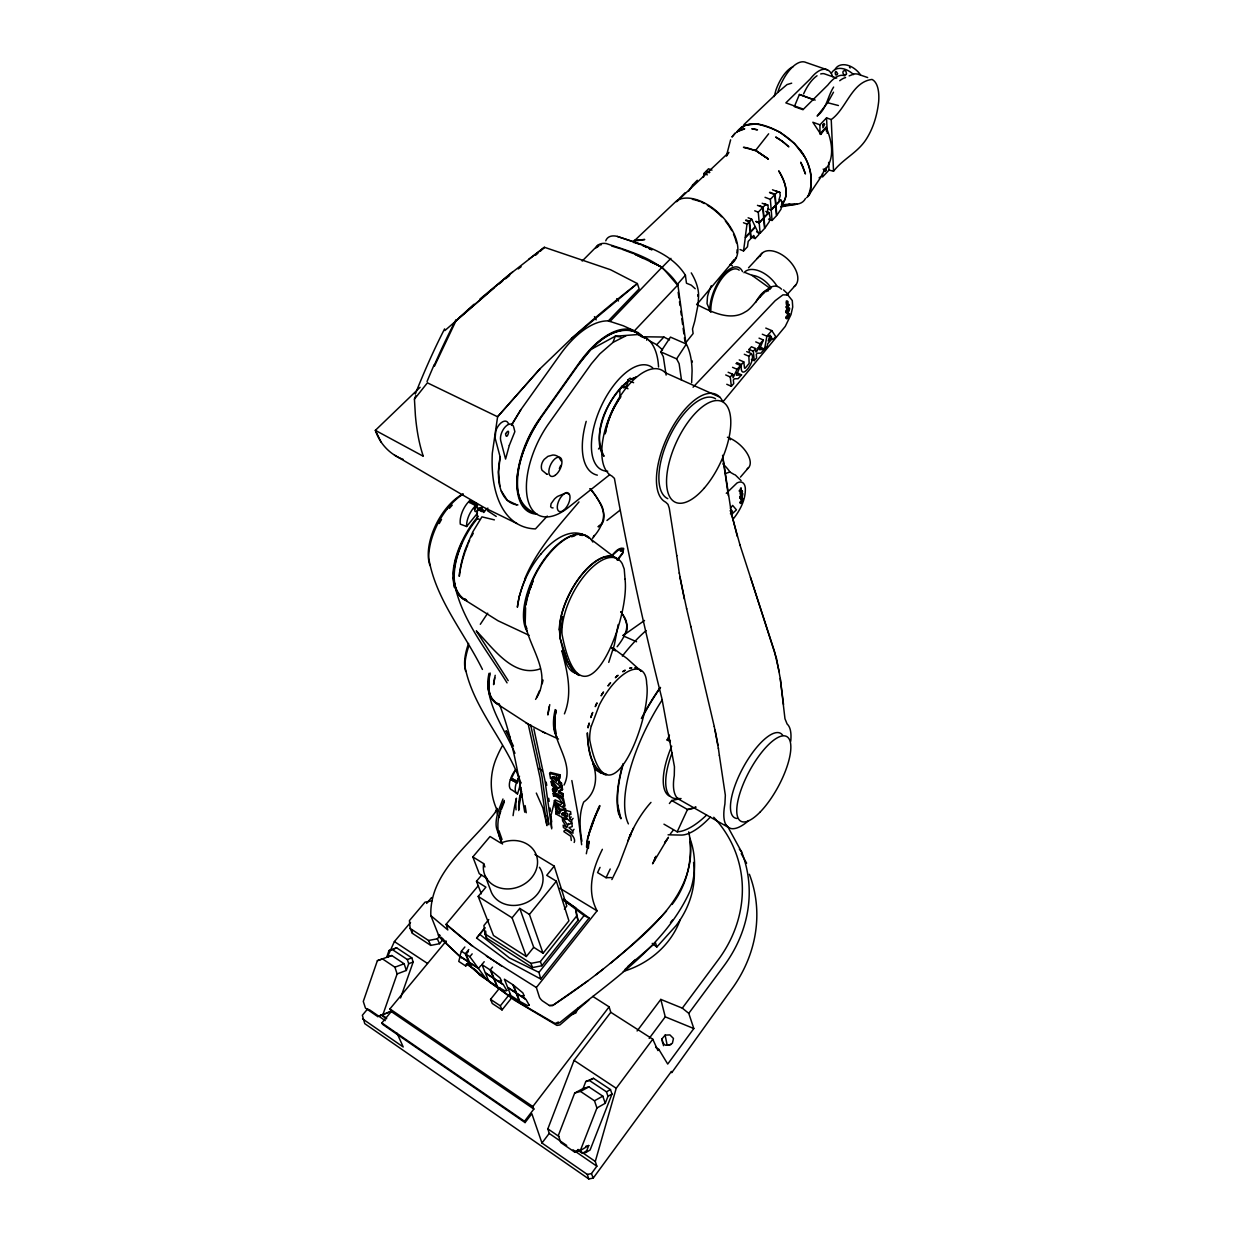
<?xml version="1.0" encoding="UTF-8"?>
<svg xmlns="http://www.w3.org/2000/svg" width="1241" height="1241" viewBox="0 0 1241 1241"><rect width="100%" height="100%" fill="white"/><g stroke="black" fill="none" stroke-linecap="round" stroke-linejoin="round"><path stroke-width="1.5" d="M742.273 498.37L740.815 503.443L739.962 503.039M630.94 379.001A2.529 1.21 -66 0 0 629.358 378.66L627.837 380.056L627.822 382.104A4.716 2.28 -65.9 0 1 625.65 386.618A4.716 2.28 -65.9 0 1 622.827 387.456L622.222 386.091L620.748 387.875A2.529 1.225 -65.8 0 0 619.771 390.993L620.128 397.151L614.171 407.343A45.017 21.314 -65.3 0 0 605.143 433.869M785.863 310.808L786.841 311.212L786.794 307.318L788.78 304.433L787.477 303.89L787.647 305.053A66.58 46.227 -7.4 0 1 786.484 307.21L787.554 308.9C793.511 303.518 784.312 322.133 788.035 307.241M507.042 682.876C486.038 648.516 456.657 614.45 453.027 573.14A56.233 29.195 -60.7 0 1 462.893 539.587A56.217 28.621 -62.3 0 1 478.343 516.194M742.351 499.952L741.498 498.246L742.351 499.952C744.259 495.175 741.777 505.785 740.815 502.093M787.383 314.594L788.547 315.09L788.593 313.539L786.763 318.611L785.786 318.208M555.099 719.035L555.146 727.304M691.64 382.662L692.09 370.888A97.915 46.212 -65.3 0 0 686.351 344.052L670.45 337.102L660.724 351.839L663.315 356.663L666.122 375.077M519.079 807.596L520.165 796.334A20.12 8.842 -59.4 0 0 522.166 794.038M497.129 809.023L497.238 813.786M743.855 124.689L778.231 92.02L778.324 90.531A36.346 16.117 -70.7 0 1 805.905 62.438L827.452 69.884M698.047 304.014L698.528 297.219A45.141 24.882 45 0 0 691.268 272.896M740.427 502.248L741.73 501.876L741.622 503.117M459.403 576.072L461.047 564.546A66.983 31.382 -64.4 0 1 465.747 548.196L472.821 531.846L481.927 516.861L494.399 519.87M788.547 315.09L789.571 313.601L788.33 317.634L786.546 318.161M578.182 1007.956L575.886 1012.951L571.775 1014.626M787.647 318.627L787.802 317.122L786.267 317.448M493.763 684.427L494.694 677.679M703.492 177.23L703.895 173.523L705.974 171.398L709.418 172.732M787.446 310.048L787.399 308.482M560.777 632.724L562.592 616.653M555.115 715.235L554.494 723.891L556.185 733.322M525.595 607.718L525.284 620.205M517.962 602.552L517.373 607.237L519.327 595.664M697.876 305.643L694.805 320.954A95.712 43.28 -69.7 0 1 693.781 324.584L692.509 329.005L693.114 333.565L685.218 343.416M743.545 250.961L745.267 237.869L750.2 232.61L750.774 238.629L748.199 241.406L747.47 246.773L743.545 250.961L740.039 249.534M749.176 221.829L747.004 224.125L745.221 237.357L750.138 232.129L749.176 221.829L745.639 220.417M459.744 572.334L460.83 565.865M489.094 674.825L488.318 688.833M618.22 624.533L614.388 644.746L608.742 662.368M489.559 674.515C488.116 683.465 487.294 694.495 494.321 701.429M508.593 424.236A10.859 5.74 -64.5 0 0 502.683 421.769A10.859 5.74 -64.5 0 0 495.748 430.984L495.143 438.213L500.17 457.045L498.463 471.983L499.813 486.208M494.135 681.107L495.19 675.306M475.272 506.933L474.326 509.399M764.565 349.062L766.86 336.171L771.824 330.633L775.718 336.575L773.019 339.6L772.336 338.56L767.683 343.757L767.295 346.022L764.565 349.062L760.066 347.123M846.502 73.84L846.005 71.513A2.094 1.644 61.5 0 0 844.19 70.613C841.398 71.249 843.492 76.322 845.928 74.708A2.342 1.893 62.4 0 0 846.502 73.84M555.689 714.258L556.325 710.814M525.982 604.693L526.96 599.822M521.747 795.388L521.391 797.156L520.165 796.334M646.732 340.236L647.088 338.529L637.533 334.558L615.21 336.249L590.871 349.512L579.299 363.629L539.897 419.163C524.602 442.013 499.921 496.772 534.53 512.967A65.99 32.964 -64.4 0 1 539.897 419.163M549.763 704.64L547.87 714.971L548.46 710.798A53.208 25.316 -58.8 0 1 549.251 706.532M542.193 683.791L543.062 680.084M824.955 168.652L821.744 175.819L807.969 196.295C821.992 162.897 788.655 128.816 756.622 123.805L746.105 125.201M826.32 131.065L826.134 127.234L820.875 134.416L819.96 133.733L826.134 127.234C831.935 140.745 835.503 158.77 824.427 170.669L825.094 171.537L826.258 170.296L826.118 167.395M726.543 155.389L730.623 139.845M564.422 713.87C572.706 693.393 567.37 671.474 561.894 651.091L563.848 651.044L567.215 660.6L572.303 670.124L579.113 675.461L573.823 672.079L567.401 661.329L560.234 638.603L559.334 629.125A51.533 23.393 -62.3 0 1 583.208 572.753A51.533 23.393 -62.3 0 1 618.344 560.079M591.399 725.938L599.294 705.043A47.018 19.685 -61.3 0 1 635.888 669.101A47.034 19.685 -61.1 0 1 644.312 673.615A47.174 19.763 -61 0 1 646.654 683.651C652.44 716.91 607.501 832.059 589.77 740.225A47.034 19.685 -61.1 0 1 591.274 725.752M774.182 96.581L776.013 89.848A30.172 13.449 -70.8 0 1 792.983 66.781M527.285 598.209L529.224 591.274L527.611 595.711A56 26.371 -62.3 0 0 524.788 610.634L525.346 623.711M512.983 778.96L517.59 781.69L517.171 782.854L510.377 779.395A15.109 6.655 -59.5 0 0 512.114 790.036L517.528 793.868L520.15 785.243M819.96 133.733L819.944 124.814L826.553 117.864L831.237 119.555C846.455 108.712 851.729 81.906 871.973 79.44A42.442 17.545 -70 0 1 878.659 101.715C877.123 115.366 873.183 128.878 865.489 140.373C856.647 153.217 842.918 159.112 833.533 171.211L829.004 170.079L822.581 176.967L822.411 173.647M446.202 941.081L389.907 1008.917L391.287 1011.555L381.84 1022.941L382.585 1024.321L525.067 1122.578L531.846 1113.72L541.96 1143.023L587.288 1174.405L591.43 1173.598L596.859 1166.199L595.292 1161.452L616.219 1088.279L652.782 1039.198L610.789 1012.299L609.129 1006.854L592.795 996.414M520.972 792.456L519.653 797.079A57.148 24.417 -59.9 0 0 518.769 810.544M739.838 496.772L740.706 497.176C742.056 491.576 743.421 498.634 740.551 496.788L740.225 497.393M461.388 951.211L459.93 956.128L468.772 961.899L465.313 953.755L461.388 951.211L464.863 946.992M459.154 549.437L462.319 541.681C455.416 558.512 447.21 582.867 462.179 597.697M465.747 966.01L466.352 964.04L471.022 967.08L468.974 962.318L460.101 956.516L458.751 961.418L465.747 966.01L468.198 963M786.841 311.212C788.609 305.596 789.695 313.415 786.561 311.041L786.236 311.631M527.611 595.711L532.87 581.284M655.527 856.957L654.1 861.114L655.931 856.274M382.833 1014.874L397.12 973.937L406.334 970.446L404.132 963.761L391.768 955.523L377.373 960.689L363.287 1001.456L365.459 1008.126L377.714 1016.565L392.094 1011.12L386.99 1012.796M400.564 997.966L413.16 962.039L411.795 957.866L396.686 947.86L388.991 950.59L386.665 957.307L391.768 955.523M529.752 589.77L532.947 581.145M406.334 970.446L408.692 963.699L407.327 959.526L392.187 949.474L388.991 950.59M609.409 474.946L568.099 507.678A65.587 32.468 -64.4 0 1 527.627 499.006A65.587 32.468 -64.4 0 1 548.708 423.584L591.476 363.644L599.775 353.902L613.023 342.392L615.21 336.249L620.779 336.947M511.028 779.224L515.62 769.715A15.109 6.655 -59.5 0 0 510.796 778.216L517.59 781.69M688.786 191.067L692.462 185.219M459.806 547.328L455.556 560.001L453.741 570.24A57.303 29.691 -60.8 0 0 453.756 581.75C454.671 589.242 458.518 597.495 466.337 599.744M627.962 840.684L630.521 834.479L618.856 865.287L611.875 879.574M554.262 802.477L551.004 815.384L551.671 828.848M566.687 1145.443L549.205 1133.436L547.855 1128.845L574.056 1060.388L610.789 1012.299M580.369 1150.5L596.937 1107.996L605.236 1103.296L602.816 1096.144L588.886 1086.868L583.099 1088.512L574.676 1093.073L558.372 1135.406L560.777 1142.542L574.567 1152.036L580.369 1150.5L588.746 1145.521L586.047 1152.408L582.448 1153.354L577.872 1150.221M583.099 1088.512L585.783 1081.532L593.477 1078.305L610.479 1089.582L611.999 1094.035L590.111 1149.973L586.047 1152.408M502.977 799.002L499.487 808.031A34.205 14.845 -59.2 0 0 496.927 829.453L501.938 843.601M504.311 800.461C497.781 814.143 494.663 830.074 502.574 843.958M501.488 809.241L504.296 802.012M605.236 1103.296L607.981 1096.299L611.999 1094.035M420.11 387.285L375.356 430.348L423.305 456.269A127.761 46.212 -83.6 0 1 415.394 415.394L414.432 399.121L415.751 395.739M655.465 857.5L652.564 863.814L668.418 837.272M741.187 491.979A63.353 47.701 -8.9 0 1 740.396 493.453L741.311 494.973C745.05 488.876 740.396 503.163 741.42 497.176M602.381 849.309C592.733 868.514 586.279 890.48 597.061 910.832L536.36 987.526L539.339 996.926A7.989 2.482 35.5 0 0 542.301 1000.773L549.453 1005.536L552.741 1005.443L588.063 980.7M740.458 494.57L741.141 493.158M630.459 834.604L629.714 836.387L630.769 835.86M735.975 363.52L740.536 365.521L737.107 369.322L733.074 377.698L732.686 374.255L728.141 372.253M759.042 338.141L763.401 340.003L760.05 343.741L757.165 350.8L756.048 352.041L755.707 348.581L751.441 346.751L749.068 349.419L749.486 351.839M629.435 837.055L630.273 835.038M786.515 308.482L786.856 307.659M650.967 802.4A49.004 18.274 -60.3 0 0 633.546 828.104L629.73 836.31L630.304 834.96M535.569 699.381C554.68 671.009 524.772 644.482 524.462 615.986A57.505 26.464 -63.8 0 1 534.235 577.065L535.088 575.328A57.412 27.023 -62.3 0 1 571.201 536.096A57.458 27.69 -60.8 0 1 592.826 542.022M740.536 365.521L736.409 375.247L741.529 374.86L738.131 378.66L734.408 378.815L733.338 380.01L733.726 383.578L731.321 386.277L726.776 384.276M630.521 834.479L630.087 835.488M524.617 579.314C536.67 549.747 558.636 525.998 578.973 501.938M763.401 340.003L759.29 349.683L764.254 349.404L760.919 353.142L757.32 353.204L756.265 354.383L756.607 357.966L754.249 360.619L751.425 359.394M559.35 468.586L560.684 465.468M529.798 588.808L531.334 585.24M434.428 366.219L456.036 320.674L508.221 275.471L544.458 247.3L610.572 269.747L637.362 283.569L639.131 288.889L608.369 320.892A82.201 41.015 -65.5 0 0 560.218 354.523L520.863 409.685L512.285 423.584M564.05 785.041C575.902 761.416 548.289 739.714 555.068 715.142A53.239 22.602 -62.6 0 1 556.015 710.023M536.531 697.395L539.556 690.694M833.626 87.072C827.421 96.627 826.94 108.51 817.136 116.065L827.638 102.724L833.502 92.206M387.332 957.183L394.39 941.562L410.523 922.482M663.966 824.179L677.198 831.827L687.483 809.504A64.811 23.796 -61.5 0 0 696.03 807.069M467.935 544.008L469.61 540.378M518.738 777.611L516.721 781.908A15.544 6.794 -59.5 0 1 519.545 776.214M600.039 867.381L597.573 872.594L606.058 877.713L611.348 877.558M606.058 877.713L610.2 868.995M630.521 834.464L633.546 828.104M592.624 538.392L594.392 535.429L593.4 536.996C602.428 526.944 608.137 513.076 598.86 501.054A43.295 19.36 42.6 0 0 590.111 488.737M742.304 497.936L741.498 499.549M526.06 577.453L528.619 572.411A57.582 28.434 -60.3 0 1 541.045 553.843M741.358 490.257L742.428 491.653L741.311 494.973M742.366 498.665L741.451 500.418L742.32 500.837M742.227 490.66L740.551 493.732L740.706 497.176M511.463 425.399L520.863 409.685M740.396 488.302L741.125 488.163C740.799 491.591 738.209 491.188 739.869 490.443M787.306 315.648L787.725 314.857M786.08 303.269L786.406 300.865L787.678 301.392L786.468 304.805L787.678 301.392M815.182 100.087L799.406 94.487L794.349 106.602L803.082 109.751M739.31 491.141L739.946 490.009M740.179 491.56L741.125 488.163M740.474 501.38L741.777 501.007M741.73 501.876L740.815 503.443M617.134 646.732C624.456 637.44 631.591 625.495 622.625 614.559A40.007 16.645 41.1 0 0 620.965 611.875M805.487 198.467C801.097 207.2 789.198 203.493 781.597 204.889C790.207 195.101 785.041 180.379 778.696 170.839C784.296 180.364 790.16 193.937 782.357 204.005M786.344 316.393L788.485 316.145M786.158 312.841L787.585 311.444M787.089 308.435L786.437 310.048L787.461 310.467M726.497 156.133L728.855 152.41L676.578 201.74M480.314 624.301L487.713 613.163M681.511 380.258L679.122 363.675L676.609 358.866L686.351 344.052M610.401 963.357C649.555 930.595 701.801 889.952 688.693 831.92M672.11 904.456C685.854 886.632 691.982 863.565 689.996 841.258M787.554 308.9L788.78 304.433M667.705 838.373L664.571 842.903L666.898 839.552M786.763 318.611L787.802 317.122M477.614 505.134L470.572 501.519L470.277 500.356L477.32 503.97L477.614 505.134L476.653 506.142L476.342 504.885L469.238 501.224L468.183 502.233A17.901 9.199 -64.3 0 0 460.302 524.152L466.632 526.51L477.475 513.185M367.848 1008.685L362.341 1015.278L364.761 1023.654L588.792 1178.95L593.245 1178.081L671.412 1071.433L671.738 1072.689L731.554 989.372A142.513 126.52 -17.8 0 0 749.378 874.269M637.098 1030.976L660.817 999.408L682.317 1008.142L688.771 1013.354L693.828 1028.541L667.72 1064.049L658.831 1049.39L655.636 1047.342M658.831 1049.39L657.932 1050.6L652.782 1039.198M688.771 1013.354L724.03 965.746A141.009 124.147 -17.5 0 0 741.715 852.148L728.033 827.173L725.411 824.381M682.317 1008.142L718.136 959.96A134.866 118.609 -17.4 0 0 713.746 817.261M649.167 1038.407L665.254 1016.844L660.817 999.408M732.95 519.343C739.993 510.563 745.857 499.642 745.314 488.085A22.85 9.432 -64.5 0 0 743.917 483.866A22.788 9.401 -64.5 0 0 737.045 482.966L726.28 493.329M541.96 1143.023L549.205 1133.436M525.067 1122.578L524.509 1121.275L533.863 1109.051L532.808 1106.553L389.907 1008.917M602.319 523.113L598.209 526.649M532.808 1106.553L609.129 1006.854M669.395 803.516L671.722 800.523L681.045 798.506M670.295 833.968L673.382 830.043M755.583 150.409L768.226 158.926L755.583 150.409L768.644 133.811M563.647 899.042L589.087 918.03L540.75 979.04L508.872 961.884L476.606 938.087L484.517 928.284M540.75 979.04L538.951 972.386L584.077 915.579L589.087 918.03M499.797 987.805L490.536 999.362L492.258 1003.473L502.031 1009.941L511.68 997.842M488.783 919.565L483.928 925.491L484.874 933.821L530.977 963.373L540.378 961.542L576.677 915.982L575.452 907.698L563.972 900.609M484.874 933.821L486.565 938.056L532.498 967.561L541.883 965.731L578.011 920.295L575.452 907.698M502.031 1009.941L500.34 1005.831L509.601 994.227M533.708 947.317L526.324 956.516L512.083 917.813L519.762 908.396L533.708 947.317L543.046 953.259L568.921 920.822L556.371 881.219L546.738 875.324L554.231 866.14L534.918 854.413M610.805 556.775C614 553.362 618.266 547.033 623.494 548.32L622.765 552.617L617.103 559.97M730.36 508.267L732.64 505.413L736.44 509.849L731.151 514.844M730.111 510.873L731.089 509.632L732.469 511.23L730.437 513.758M564.391 909.048L566.78 906.054L554.231 866.14M484.207 961.713L481.896 964.552L485.247 972.649L493.515 978.063L490.211 969.966L492.522 967.111M478.452 968.492L469.672 962.768L471.689 967.515L476.389 970.586L479.631 975.085L486.705 979.723L478.452 968.492L480.779 965.622M543.046 953.259L529.426 914.446L556.371 881.219M414.432 399.121L427.4 382.833L497.594 416.774L492.305 453.26A142.762 71.342 -65.5 0 0 535.46 528.899L547.281 516.07M468.369 951.428L466.058 954.251L469.501 962.38L478.033 967.949L469.858 956.718L472.169 953.879M567.68 826.041L566.672 827.266L563.15 825.187L563.43 827.514L573.001 833.207L572.737 830.881L574.04 829.298M564.717 816.656L571.853 822.969L571.558 820.223L573.094 818.346M476.606 938.087L485.138 927.694M465.313 953.755L468.788 949.536M556.232 807.782L556.061 814.003L565.865 819.448L566.687 818.455M571.558 820.223L569.805 818.672L571.248 816.919M566.672 827.266L562.654 820.906L562.266 817.571L567.478 824.862L568.595 823.512M556.061 814.003L556.899 812.995M555.766 811.645L559.35 813.662L560.187 812.653L556.604 810.637M565.446 808.48L560.979 810.202L555.58 803.02L554.758 804.028L560.156 811.211L565.446 808.48L565.88 811.8L561.661 813.972L565.586 817.09L565.865 819.448M561.801 815.011L562.499 812.979M564.035 813.584L563.91 812.498L567.261 813.413L567.633 816.764L564.035 813.584L565.182 812.188M565.586 817.09L566.408 816.097L562.623 814.018M560.156 811.211L560.979 810.202M552.462 789.229L556.108 791.262L556.945 790.253L553.3 788.237L552.462 789.229L552.834 791.572L562.793 797.032L562.421 794.705L558.574 792.611L559.241 790.579L562.561 789.447L561.475 783.164L559.613 781.675L558.76 777.083L557.923 778.091L558.76 782.683L560.637 784.172L561.118 786.856L561.956 785.848L561.165 787.166L556.79 788.842L551.159 781.69L551.997 780.698L557.643 787.833L562.002 786.158M431.946 900.826L425.011 902.176L409.437 920.589L410.119 928.423L428.548 940.492L437.344 938.785L439.733 935.916M558.574 792.611L558.403 791.587L562.561 789.447M562.576 806.154L565.074 805.936L563.445 798.599L554.013 792.596L553.176 793.604L560.28 797.529A3.739 1.598 40.9 0 1 562.607 799.607L564.314 806.123A4.7 2.063 40.9 0 1 563.243 807.55L554.634 803.206L554.293 800.864L555.13 799.856L562.499 803.129M554.634 803.206L555.472 802.213M562.421 794.705L563.259 793.697L559.412 791.618M526.324 956.516L493.484 935.497L478.188 896.421L485.883 887.16L476.482 881.265L481.601 875.138M410.119 928.423L412.415 933.356L430.782 945.394L439.531 943.703L443.099 939.406M562.793 797.032L563.259 793.697M670.497 922.497L672.56 920.031M558.76 782.683L559.613 781.675M556.79 788.842L557.643 787.833M560.637 784.172L561.475 783.164M556.108 791.262L556.759 789.167M478.405 885.578L446.14 924.266L447.83 929.959L430.829 915.61C429.308 871.135 473.395 842.437 496.85 810.202M554.293 800.864C566.423 811.35 561.475 796.008 553.548 795.931L554.386 794.938M557.302 779.844L556.464 780.837L552.648 777.766L553.502 776.757L556.03 778.805M556.464 780.837L555.859 777.58L556.697 776.571M557.923 778.091L559.598 778.495L559.939 774.803L550.446 772.414L549.592 773.422L550.523 778.309L561.118 786.856M555.921 790.16L551.733 784.995L552.571 783.986M559.598 778.495L559.939 774.803M696.775 304.603L736.316 257.616M550.523 778.309L551.376 777.316M472.837 856.91L490.04 836.512L500.837 843.104A27.628 23.641 -21.9 0 1 537.058 857.578A27.628 23.641 -21.9 0 1 510.951 888.742A27.628 23.641 -21.9 0 1 483.649 863.612L472.837 856.91L479.259 873.68L487.139 878.597M661.98 1038.857L665.129 1035.118L669.923 1034.916L673.475 1038.484L672.405 1043.216L669.225 1045.201L665.44 1045.232L662.632 1042.843L661.98 1038.857L663.532 1045.698M483.773 512.517L484.579 510.842L479.507 508.329L484.766 511.478M426.64 903.417L431.604 897.538M723.131 401.588L785.258 326.414L790.998 314.609L792.72 306.992L792.285 300.555L787.756 294.924L782.931 294.862L775.237 300.648L693.067 387.208M740.443 477.102L748.509 467.733M677.477 200.871L680.161 197.784M605.763 240.801A22.896 12.457 45.9 0 1 617.351 236.411C642.124 244.772 670.636 251.69 685.404 275.238L677.121 284.654L662.167 267.28L635.082 254.343M541.076 553.905C551.283 541.2 571.124 525.486 587.319 536.95M540.145 368.655L497.594 416.774L540.145 368.655L571.434 338.545A941.361 343.385 -58.3 0 1 637.362 283.569L571.434 338.545M449.366 508.36L452.251 505.149M731.321 386.277L730.266 376.969L732.686 374.255M746.694 351.606L751.239 353.576C757.32 360.123 739.155 384.089 741.373 364.575L743.778 361.891L739.233 359.906M743.778 361.891L744.538 368.065A2.048 0.884 -66.4 0 0 745.298 368.065L749.161 363.396L748.85 356.245L751.239 353.576M754.249 360.619L753.334 351.25L755.707 348.581M771.483 337.288L768.179 340.98L770.072 335.148L771.483 337.288L768.474 336.001M795.776 284.965L786.887 294.815M736.425 132.57C741.032 125.294 750.169 123.123 758.267 124.41M748.54 267.808L762.486 252.854M617.63 560.156L622.78 553.3L623.618 548.786L618.747 549.716L612.635 555.115M652.223 943.362L656.799 947.038L675.973 925.755A98.644 86.11 -17.7 0 0 693.564 862.448M755.149 238.551L759.011 234.409L755.428 227.041L750.588 232.191L751.146 238.225L753.752 235.449L755.149 238.551L751.643 237.155M760.112 233.246L764.549 228.484L763.696 218.23L759.213 223.008L760.112 233.246L756.607 231.85M772.042 220.479L776.447 215.763L775.656 205.479L771.219 210.194L772.042 220.479L768.551 219.099M649.136 340.701L656.722 344.688L663.873 337.04L669.535 339.91M756.002 221.317L759.182 222.527L763.649 217.764L762.781 207.418L757.46 205.339M768.955 212.63L764.006 217.889L764.875 228.142L769.156 221.86L770.211 217.951L768.955 212.63L765.775 211.389M625.48 633.375L623.091 635.408M749.595 221.394L751.689 219.176L755.242 226.715L750.541 231.695L749.595 221.394L746.043 219.983M759.182 222.527L758.267 212.195L762.781 207.418M774.818 194.651L775.625 205.029L771.188 209.745L770.351 199.382L774.818 194.651L769.513 192.603M482.082 511.649L478.669 509.896L479.647 508.857M561.894 651.091L563.848 651.044M757.196 258.454L761.09 254.343M608.369 320.892L623.184 325.731L634.384 330.851L677.896 284.934C662.198 260.253 632.491 252.28 606.182 243.531A24.929 13.418 45.8 0 0 595.696 248.355M476.342 504.885L475.35 505.925A17.932 9.54 -61.1 0 0 466.632 526.51M609.936 321.512L662.415 266.846M666.526 911.003C632.724 947.1 594.005 978.311 552.741 1005.443L549.453 1005.536M680.487 197.443L685.079 192.758M692.788 184.878L697.318 180.24M670.931 258.361L662.167 267.28L650.362 261.665M582.184 261.044L597.914 245.237M590.871 349.512C603.529 334.558 628.303 321.217 644.653 338.39M444.852 330.587L494.073 287.896M476.653 506.142L469.548 502.496L470.572 501.519M540.316 251.24L544.458 247.3L528.65 259.307M624.797 969.64L635.392 959.588M633.717 241.374L676.717 200.716A41.884 24.293 45.4 0 1 725.085 219.812A41.884 24.293 45.4 0 1 729.972 264.643M763.106 207.076L765.697 204.61L767.791 205.013L768.303 208.224L766.938 212.707L768.644 212.444L763.975 217.423L763.106 207.076L759.554 205.696M456.036 320.674L473.922 304.278M775.144 194.31L777.797 191.843L779.829 192.386L780.232 195.706L778.883 200.003L780.558 199.77L775.935 204.687L775.144 194.31L769.839 192.262M588.87 1000.044L559.893 1024.942L556.945 1025.407L513.991 999.905L475.644 971.145L467.423 963.404M627.977 966.413L655.496 942.757L656.799 947.038M778.231 92.02L787.011 84.59L791.68 83.178M479.848 299.112L512.611 271.95M535.523 255.258L537.927 253.242M619.771 510.392L606.958 520.491M498.463 284.344L502.652 281.04M505.444 278.837L509.632 275.518M819.091 177.897L821.744 175.819M644.513 620.469L623.184 635.501A40.503 16.847 41.1 0 0 621.012 611.86M595.944 974.759L603.374 968.988M518.257 268.94L521.142 266.737M628.489 380.956C608.292 398.02 590.84 430.643 604.057 456.238M738.147 130.662L744.321 126.039M571.279 840.483L570.813 836.279L563.91 831.656C564.19 826.413 577.205 837.334 574.164 842.468M663.873 337.04L641.426 336.745A81.689 39.96 -65.5 0 0 579.299 363.629M582.448 1153.354L586.512 1150.919M574.567 1152.036L578.771 1149.538M574.676 1093.073L580.493 1091.428L594.486 1100.783L602.816 1096.144M585.783 1081.532L589.413 1080.492L606.461 1091.816L610.479 1089.582M580.493 1091.428L588.886 1086.868M589.413 1080.492L593.477 1078.305M613.023 342.392L625.914 335.83M631.08 379.343L636.292 377.14A44.66 21.268 -65.4 0 0 631.7 378.986M540.409 668.806C513.216 678.331 492.848 647.693 476.28 630.878L508.205 680.642M695.487 807.224L687.483 809.504L671.722 800.523M725.582 473.441L729.879 472.045L734.362 474.62M377.714 1016.565L385.455 1013.432M849.154 75.887L854.475 73.824L857.376 74.01L867.676 77.547M408.692 963.699L413.16 962.039M377.373 960.689L382.492 958.89L394.902 967.204L404.132 963.761M407.327 959.526L411.795 957.866M567.478 824.862L571.899 823.279L572.256 826.599L568.936 827.654L572.737 830.881M393.506 948.977L396.686 947.86M571.605 536.779L574.707 535.879M780.884 206.828L789.881 204.222L781.582 206.471M557.1 1022.506L558.559 1022.088M585.845 1146.281L588.746 1145.521M510.377 779.395L517.171 782.854M781.877 206.673L796.986 204.129M671.133 1044.457L667.162 1045.201L665.129 1035.118M634.74 240.925L644.731 239.497L634.213 240.351M758.018 347.744L764.254 349.404M741.482 492.832L741.963 495.128L740.179 498.463M781.597 204.889L794.705 204.16M606.818 774.353C590.452 770.723 588.063 746.911 587.35 732.873C587.722 747.02 590.189 770.211 605.887 774.942M668.077 834.821L681.014 835.069A75.143 27.349 -61.3 0 0 710.457 816.935M577.081 673.413C566.625 672.126 565.229 658.475 562.685 650.408M579.764 535.15L582.712 535.429M669.457 735.153A89.569 33.445 -61.4 0 0 667.084 739.962L670.404 740.489M516.644 504.792L507.383 500.34L501.286 490.986M633.639 242.46L634.539 242.678M745.593 272.741L751.937 275.316L770.134 288.408M559.086 775.827L549.592 773.422M555.859 777.58L552.447 776.711L552.648 777.766M827.638 102.724L838.42 105.532M601.233 773.314L596.316 770.258L593.089 763.851C597.883 777.347 596.161 793.201 583.689 802.058C578.74 814.267 579.656 828.383 581.92 841.196M561.289 809.116L570.612 811.661L570.922 814.422L569.278 813.972L569.805 818.672M730.344 439.733L730.111 438.321M611.689 246.028L620.624 248.743M635.826 243.034L640.356 244.508M617.366 236.457L642.621 244.989M546.598 474L542.084 470.323A10.316 7.927 -52.1 0 1 541.386 467.95A9.897 7.524 -53.5 0 1 544.256 459.356L547.901 456.362L552.85 455.013A12.627 10.331 -59.2 0 1 558.869 457.215L561.258 461.031M836.682 78.105L824.04 73.715A31.925 13.837 -70.5 0 0 820.704 73.964M813.398 99.699L799.406 94.487M819.944 124.814L812.839 122.239L820.875 134.416M780.418 132.554L794.488 143.475L804.339 156.335M823.14 169.133L826.258 170.296M622.237 249.348L633.499 253.629M772.491 189.795L777.797 191.843M776.292 191.021L779.829 192.386M711.962 170.126L708.518 168.792L706.377 170.994L709.821 172.313M403.108 459.341C389.984 454.671 379.684 443.518 375.356 430.348L381.08 442.106M703.895 173.523L707.339 174.857M765.045 197.319L770.351 199.382M764.254 203.617L767.791 205.013M762.16 203.245L765.697 204.61M754.73 210.799L758.267 212.195M748.137 217.78L751.689 219.176M743.468 222.728L747.004 224.125M665.254 1016.844L693.828 1028.541M768.055 208.891L771.219 210.194M786.701 302.152L787.957 302.68M787.647 305.053L788.95 305.596M786.484 307.21L787.539 307.644M785.894 312.251L786.856 312.654M785.786 306.884L786.794 307.318M756.033 221.674L759.213 223.008M785.863 317.153L786.841 317.556M464.056 598.891L466.073 599.729M765.775 328.074L771.824 330.633M529.085 635.299L498.044 620.779L462.567 598.519M762.315 334.232L766.86 336.171M755.738 341.896L760.05 343.741M749.068 349.419L753.334 351.25M744.305 354.274L748.85 356.245M736.828 362.589L741.373 364.575M732.562 367.336L737.107 369.322M736.999 372.874L741.529 374.86M725.706 374.953L730.266 376.969M624.192 636.307L636.555 641.752M660.724 351.839L676.609 358.866M483.587 511.881L478.514 509.368A4.421 2.311 -62.8 0 0 476.947 514.038L477.413 518.536L479.647 519.529M496.291 702.809L498.013 703.585M719.842 397.167L665.285 372.734A58.56 27.55 -65.3 0 0 614.233 406.505A58.56 27.55 -65.3 0 0 611.968 476.094L614.419 478.39C627.589 552.261 643.583 625.774 661.934 698.652L674.452 766.752L674.282 775.594A58.73 21.764 -61.5 0 0 679.975 799.918L729.615 828.088M542.333 731.601L558.497 739.047M739.9 498.013L740.753 498.401M516.908 523.531L484.114 507.522L394.529 455.168M627.837 380.056L633.608 382.709M622.222 386.091L627.993 388.743M740.924 499.301L741.792 499.704M647.29 247.595L642.683 245.439A58.777 31.909 44.9 0 1 645.692 246.773M741.56 491.25L742.428 491.653M740.396 493.453L741.249 493.856M742.258 498.804L743.126 499.223M741.327 501.659L742.196 502.078M739.993 502.155L740.861 502.574M635.19 254.436L643.614 258.454M538.951 972.386L509.43 957.959L479.631 934.24M741.249 496.384L740.412 495.966L741.358 494.352M495.562 702.887L528.619 724.341M525.951 722.945L544.923 732.95M648.826 248.309L650.16 249.022M667.084 739.962L670.295 741.73M640.496 670.062L639.456 669.473L641.163 671.21L626.922 658.428L615.598 650.098A53.239 23.657 -59.6 0 0 612.651 647.678M559.784 888.23L597.061 910.832M536.36 987.526L486.394 956.128M696.604 304.34C710.628 311.631 730.453 321.667 745.376 311.832C755.645 307.008 768.955 276.448 781.535 289.215M519.762 908.396L529.426 914.446M478.188 896.421L512.083 917.813M466.058 954.251L469.858 956.718M481.896 964.552L490.211 969.966M501.411 965.948L472.433 945.999L446.14 924.266A553.998 427.974 -6.2 0 0 466.12 941.097L472.743 946.247M490.536 999.362L500.34 1005.831M520.925 787.585L520.212 787.12L521.701 792.099M394.39 941.562L427.478 963.435M574.056 1060.388L616.219 1088.279M756.979 151.309L768.226 158.926M538.966 768.52L542.177 770.692M612.03 648.376L614.202 649.85M391.287 1011.555L533.863 1109.051M381.856 1014.874L386.587 1018.101M547.855 1128.845L558.915 1136.461M577.903 1149.507L595.292 1161.452M380.63 1014.704L386.587 1018.799M369.43 1009.771L385.237 1020.645M573.032 1149.818L596.859 1166.199M381.84 1022.941L524.509 1121.275M362.589 1018.877L403.201 1046.985L397.073 1033.241M634.384 330.851L638.184 333.969M590.84 539.183L616.498 558.745M563.43 899.865L584.077 915.579M495.795 702.577L490.878 697.442M612.185 648.5L614.186 650.082M496.229 516.442L487.403 510.656M642.202 336.218L638.045 332.526L630.459 329.454A82.635 40.441 -65.5 0 0 579.02 363.101L539.602 418.651A66.952 33.46 -64.4 0 0 516.923 481.524A66.952 33.46 -64.4 0 0 537.089 514.146M656.722 344.688L662.539 349.884M735.199 474.838L741.094 480.608M441.408 938.925L460.582 956.966M461.233 957.788L439.361 937.095L430.829 915.61M468.059 964.257L489.993 982.438L518.66 1002.309L554.262 1023.049L557.783 1023.561L559.955 1022.537C607.004 983.632 665.098 947.628 690.554 889.89A100.785 87.708 -17.5 0 0 689.856 838.171M783.521 289.882L788.283 294.474M611.891 647.569L613.504 650.393M695.224 288.734L691.237 285.151L686.459 283.212L685.404 275.238M739.357 849.123L741.715 852.148M509.787 736.751L506.002 730.778L513.464 746.182M799.918 149.618C809.52 161.656 813.165 177.432 810.311 192.495A23.284 14.628 45.4 0 1 806.588 197.66M741.218 853.622L746.632 863.209M482.439 669.442C464.336 632.693 435.498 599.279 428.734 558.062A49.469 25.952 -62.2 0 1 431.496 539.478A49.314 25.859 -62.2 0 1 446.822 509.415M594.439 316.641L596.161 319.837M621.167 818.408L618.623 813.631A108.432 41.744 -61.4 0 1 623.044 763.665M710.333 311.522L707.044 303.595L707.479 296.677A30.606 14.38 -68.7 0 1 711.264 285.74M514.968 753.287C505.04 729.863 488.023 707.742 487.791 681.495A52.138 25.006 -59.4 0 1 489.001 673.336M710.209 310.839L710.907 312.267M536.314 793.077L542.906 808.015L547.002 825.668M428.548 940.492L430.782 945.394M437.344 938.785L439.531 943.703M591.43 1173.598L593.245 1178.081M499.161 703.709C512.781 738.426 518.35 775.609 524.741 812.157M476.482 881.265L481.337 893.784M485.153 875.836L491.436 892.45A27.224 23.439 -22.2 0 0 527.921 901.881A27.224 23.439 -22.2 0 0 539.447 867.288M483.649 863.612L484.905 866.963M496.462 808.744C489.28 792.161 489.59 772.817 497.114 756.421A47.298 21.066 -59.7 0 1 502.357 745.857M530.977 963.373L532.498 967.561M526.044 626.348L526.898 628.706M540.378 961.542L541.883 965.731M439.593 934.799L439.997 935.947M498.929 830.648L502.031 839.49M606.461 1091.816L607.981 1096.299M594.486 1100.783L596.937 1107.996M750.464 577.313L776.478 658.319L780.248 678.408L784.964 718.725L787.12 724.03A59.552 20.43 -61.5 0 1 790.719 741.311M587.288 1174.405L588.792 1178.95M520.77 782.606C506.762 742.009 473.116 708.983 464.925 666.401A45.886 22.245 -60.9 0 1 467.702 649.508A45.762 22.183 -60.9 0 1 468.896 645.847M394.902 967.204L397.12 973.937M739.977 545.016L774.462 651.339L779.239 671.908M691.951 360.635L692.369 361.953M740.117 545.435L731.926 515.93M576.677 915.982L578.011 920.295M737.278 536.422L731.228 512.114M563.352 651.556L560.234 638.603L559.598 628.179A51.16 23.222 -62.3 0 1 577.639 580.276A51.16 23.222 -62.3 0 1 609.827 556.356M438.337 934.876L438.662 936.071M528.433 725.163L540.114 778.029L546.769 824.815M530.605 724.697L541.991 776.742L548.615 823.714M469.238 501.224L469.548 502.496M714.258 726.512L718.415 748.556M686.676 608.928L679.866 577.049M684.318 598.984L679.277 572.908M714.258 726.512L690.772 626.271M686.568 608.478L690.865 626.674M533.863 728.824L545.032 780.884L551.547 827.669M617.723 805.037L620.516 817.198M559.334 629.125L560.063 632.383M715.126 730.127L717.965 745.143M571.853 780.558L577.934 814.437L581.641 844.718M547.219 815.399L548.879 824.784M551.159 781.69L551.733 784.995M731.275 512.409L722.588 455.276M546.18 782.125L546.738 785.382M486.1 935.311L486.565 938.056M561.165 787.166L561.723 790.455M697.737 294.784L697.985 296.366M553.176 793.604L553.548 795.931M553.688 790.564L554.153 793.48M525.114 805.611L526.246 812.746M728.358 495.686L723.239 460.489M676.764 555.658L669.271 508.158L667.984 504.373L665.657 502.14A59.475 26.278 -65.1 0 1 671.97 427.912A59.475 26.278 -65.1 0 1 722.603 401.262M719.361 755.319L725.333 795.186L724.915 804.013A59.552 20.43 -61.5 0 0 748.711 820.549M676.733 555.456L679.339 573.389M548.708 798.258L549.143 801.376M678.16 292.24L678.936 297.918M679.463 301.718L679.99 305.503M680.766 311.196L681.293 314.981M681.821 318.766L682.597 324.459M683.124 328.245L683.9 333.938M684.427 337.723L684.954 341.523M718.368 748.168L719.361 755.412M677.896 284.934L686.025 344.114M554.758 804.028L555.208 807.348L559.35 813.662M564.608 809.489L565.058 812.808M556.247 808.015L556.682 811.335M780.248 678.486L783.536 704.531M550.011 808.015L550.415 811.18M452.934 577.391L454.159 587.117M551.035 816.547L551.656 821.899M412.136 930.238L412.415 933.356M485.696 931.138L485.851 933.946M826.553 117.864L827.282 133.33M828.647 162.338L829.004 170.079M831.237 119.555L833.533 171.211M568.797 494.43L566.873 492.522L557.597 496.416A11.867 5.693 -34.9 0 0 554.479 499.006L551.097 503.66L550.663 506.437A9.773 4.064 -40.2 0 0 551.314 507.445A9.587 3.987 -40.9 0 0 553.083 507.895M692.369 199.32A41 23.781 45.4 0 1 699.753 201.476M701.243 202.081A41 23.781 45.4 0 1 704.283 203.54M707.37 205.246A41 23.781 45.4 0 1 721.657 216.787M725.38 221.053A41 23.781 45.4 0 1 731.802 230.655M733.509 234.115A41 23.781 45.4 0 1 736.409 242.786M737.123 249.782A41 23.781 45.4 0 1 736.828 252.885M734.036 259.881A41 23.781 45.4 0 1 731.632 262.456M758.235 124.333A87.692 53.999 45.1 0 1 780.418 132.461M740.722 127.761A42.256 26.433 46.2 0 1 754.854 124.053M832.633 76.616A36.547 15.838 -70.5 0 0 810.295 78.912L785.848 102.879L803.454 109.192L827.825 85.04A36.718 15.621 -70.3 0 1 844.873 75.903M839.723 80.727A36.78 15.544 -70.2 0 1 845.586 77.578M680.146 919.907A82.278 72.412 -18 0 1 623.277 971.424M803.579 93.928A31.925 13.837 -70.5 0 1 817.028 75.763M737.092 818.486A48.089 16.505 -61.5 0 1 743.468 766.954A48.089 16.505 -61.5 0 1 782.745 735.37M667.782 498.665A55.411 24.479 -65.1 0 1 669.473 436.832A55.411 24.479 -65.1 0 1 715.53 398.749M834.976 69.589A18.243 12.394 47.2 0 1 860.525 74.832M849.496 67.262A2.203 1.505 47.6 0 1 850.147 67.991M831.423 73.25A18.274 12.363 47.2 0 1 853.56 74.584M597.293 247.3A23.719 12.751 45.8 0 1 597.805 246.711M598.1 246.416A23.719 12.751 45.8 0 1 599.015 245.718M600.458 244.989A23.719 12.751 45.8 0 1 601.264 244.741M618.437 301.005A58.777 31.909 44.9 0 1 616.715 298.724M648.748 248.293A58.777 31.909 44.9 0 1 651.804 249.968M600.799 446.186A82.201 41.015 -65.5 0 1 598.519 448.978M517.9 504.947A66.595 33.926 -64.5 0 1 500.17 457.045M647.088 338.529A81.317 39.417 -65.4 0 1 658.552 367.01M427.044 381.53A467.174 149.184 -79.5 0 1 434.117 364.901M415.27 394.111A451.507 144.282 -80.2 0 1 444.604 328.896M434.226 365.397A467.795 149.308 -79.5 0 1 455.912 319.837M597.34 475.148A64.284 30.777 -65.4 0 1 586.202 421.351M607.749 471.208A57.226 27.271 -65.3 0 1 600.132 408.661A57.226 27.271 -65.3 0 1 652.828 367.957M547.56 474.233A12.503 9.587 -44.3 0 1 546.583 474.015M603.684 455.819A44.66 21.268 -65.4 0 1 603.079 418.589A44.66 21.268 -65.4 0 1 628.644 380.863M605.453 432.985A44.723 21.175 -65.3 0 1 620.95 396.655M446.403 942.555A480.081 390.915 -3.8 0 1 441.253 937.281M495.5 811.893A9.152 4.018 -58.9 0 1 497.005 808.372M641.38 718.555A108.432 41.744 -61.4 0 1 660.181 687.483M620.872 818.75A107.812 41.511 -61.4 0 1 622.935 765.139M642.481 717.003A107.812 41.511 -61.4 0 1 660.522 687.498M498.944 817.555A34.236 14.814 -59.2 0 1 500.852 810.947M622.346 656.086A108.96 44.412 -61.3 0 1 646.065 630.63M628.396 823.884A108.029 41.17 -61.4 0 1 662.291 699.738M669.721 796.272A60.421 22.695 -61.4 0 1 671.691 746.182M706.563 815.089A90.019 33.073 -61.5 0 1 677.198 831.827M679.013 798.351A60.468 22.633 -61.4 0 1 672.079 752.868M710.845 309.893A28.419 12.798 -67.6 0 1 721.347 279.194A28.419 12.798 -67.6 0 1 739.186 270.166M743.995 272.741A23.331 13.604 43.5 0 1 777.037 286.206M751.937 275.316A19.251 11.185 43.5 0 1 771.266 288.052M755.614 302.432A22.679 9.804 -67.3 0 1 770.103 289.308M759.632 297.483A21.128 9.137 -67.3 0 1 764.177 292.798M765.681 291.806A21.128 9.137 -67.3 0 1 768.489 290.797M760.066 256.189A23.176 13.791 43.6 0 1 786.98 258.516A23.176 13.791 43.6 0 1 794.287 286.392M590.189 488.69A43.854 19.608 42.6 0 1 598.317 526.789M730.329 264.364A29.986 13.635 -67.6 0 1 732.376 265.962M709.666 310.079A30.482 13.729 -67.6 0 1 723.425 274.757A30.482 13.729 -67.6 0 1 742.521 271.624M526.944 631.173A57.102 26.899 -62.3 0 1 541.836 562.731A57.102 26.899 -62.3 0 1 589.227 538.392M479.507 508.329A4.421 2.311 -62.8 0 1 482.392 508.267M466.88 600.66A55.938 28.465 -62.3 0 1 477.413 518.536M485.371 510.253A55.938 28.465 -62.3 0 1 487.868 508.112M518.102 602.474A57.458 29.257 -60.1 0 1 526.215 577.484M459.154 576.212A59.056 29.489 -62.7 0 1 459.511 572.473M461.156 565.71A56.388 26.108 -64.5 0 1 464.879 552.524M465.313 551.314A56.388 26.108 -64.5 0 1 466.213 548.91M466.694 547.7A56.388 26.108 -64.5 0 1 467.702 545.295M471.347 536.764A56.481 27.612 -64.3 0 1 473.271 533.289M519.746 595.525A68.239 34.174 -60.5 0 1 525.036 579.345M586.993 844.594A57.102 22.276 -60.1 0 1 587.676 839.412M588.017 837.582A57.102 22.276 -60.1 0 1 599.946 806.092M446.884 509.337A49.469 25.952 -62.2 0 1 463.327 493.996M520.941 782.947A6.205 2.715 -59.4 0 0 519.591 786.267L521.841 795.807L520.615 794.969A56.186 23.998 -59.9 0 0 519.327 809.116M439.267 523.516A46.351 24.324 -62.2 0 1 441.517 519.467M429.991 565.539A46.289 24.355 -62.2 0 1 462.583 494.182M599.403 807.751A56.388 21.997 -60.1 0 0 594.594 817.928L587.629 838.156A57.613 22.478 -60.1 0 0 586.543 847.215M517.528 793.868A15.544 6.794 -59.5 0 1 516.303 783.087M516.07 809.846A57.102 24.479 -59.8 0 1 516.396 798.211L515.341 802.741A122.223 50.99 -60.4 0 0 513.076 815.647M588.389 848.503A57.644 22.431 -60.1 0 1 589.134 841.274L587.939 846.036A118.407 44.909 -60.6 0 0 586.326 853.761M587.117 845.137A56.838 22.167 -60.1 0 1 587.505 841.46M588.063 838.047A56.838 22.167 -60.1 0 1 589.087 833.44L597.96 809.101A63.26 24.634 -60.2 0 1 599.651 805.549M490.847 697.473A52.82 25.316 -59.4 0 1 488.271 688.895M465.716 671.381A42.613 20.725 -60.8 0 1 468.602 643.443M613.473 648.717A52.867 22.974 -61.1 0 1 615.365 650.936M557.349 737.309A52.867 22.974 -61.1 0 1 555.192 709.573M498.168 704.252A51.874 24.386 -60.9 0 1 490.195 673.056M493.546 684.582A54.775 25.254 -61.4 0 1 493.902 681.262M740.97 491.017A63.291 47.623 -8.9 0 1 740.132 492.568M722.82 463.886A22.183 11.169 41.2 0 1 729.894 471.937M727.428 437.266A22.028 11.371 41.2 0 1 746.88 452.965A22.028 11.371 41.2 0 1 747.175 468.803M782.063 201.973L781.008 209.186L776.773 215.422L775.966 205.137L780.868 199.91L782.063 201.973M625.045 579.237C630.149 621.245 582.06 738.519 562.018 634.229A51.377 23.145 -62.5 0 1 568.006 603.964A51.393 23.253 -62.4 0 1 612.759 557.442A51.393 23.346 -62.3 0 1 622.268 563.771L624.223 569.045L625.045 579.237M837.582 73.746C834.51 78.912 834.433 66.673 837.582 73.746M588.42 725.582L588.079 727.846L589.18 723.022L588.42 725.582M622.501 550.104C619.74 554.293 619.119 546.629 622.501 550.104M505.568 433.761C506.483 442.572 511.773 425.027 505.568 433.761M822.799 124.689L822.938 127.73L824.66 124.333L823.977 123.448L822.799 124.689M509.322 445.364L505.583 459.061L500.712 440.602A10.517 5.538 -64.5 0 1 505.382 426.733A10.517 5.538 -64.5 0 1 513.696 427.059L514.86 431.651L509.322 445.364M591.6 715.018L590.825 717.577L592.702 712.474L591.6 715.018M596.378 704.081L595.261 706.641L597.061 702.902L596.378 704.081M602.412 693.548L601.109 695.829L603.529 691.982L602.412 693.548M732.097 136.851L735.153 133.206L732.097 136.851M609.331 684.117L607.966 685.963L610.588 682.783L609.331 684.117M616.622 676.392L615.381 677.71L618.049 675.306L616.622 676.392M623.835 670.885L622.672 671.738L625.293 670.233L623.835 670.885M740.613 129.855L737.014 131.763L744.709 128.862L740.613 129.855M630.49 667.906L629.714 668.279L631.824 667.844L630.49 667.906M506.809 990.535L505.227 990.954L497.501 986.797L494.259 978.808L503.458 984.811L506.809 990.535M529.255 1005.257L527.658 1005.629L519.808 1001.394L516.706 993.467L526.06 999.563L529.255 1005.257M501.504 980.855L499.409 981.088L502.822 984.144L494.104 978.451L490.815 970.369L500.014 977.892L501.504 980.855M524.136 995.701L521.965 995.809L525.408 998.881L516.582 993.126L513.433 985.09L522.833 992.847L524.136 995.701M636.152 667.642L634.849 667.705L637.222 668.232L636.152 667.642M754.109 129.08L751.813 128.785L757.491 129.84L754.109 129.08M746.989 147.788L743.468 147.307L755.412 150.564L746.989 147.788M782.466 141.443L775.672 137.037A42.318 26.449 46 0 1 788.842 146.857L782.466 141.443M512.828 984.687L504.389 979.196L507.585 987.247L515.961 992.722L512.828 984.687M493.654 978.42L485.402 973.037L488.706 981.026L496.912 986.409L493.654 978.42M516.101 993.064L507.724 987.603L510.889 995.546L519.203 1000.991L516.101 993.064M477.801 507.864L477.537 507.414A2.358 1.21 -64.4 0 0 475.939 507.926A2.358 1.257 -61.3 0 0 474.853 510.966A2.358 1.257 -61.3 0 0 476.823 510.935A2.358 1.21 -64.4 0 0 477.863 508.515L477.801 507.864M803.036 166.961L800.709 162.183L805.44 173.973L803.036 166.961M759.864 812.328A48.166 16.366 -61.6 0 0 788.966 738.69A48.166 16.366 -61.6 0 0 742.568 785.739A48.166 16.366 -61.6 0 0 759.864 812.328M704.423 487.915A55.519 24.308 -65.1 0 0 723.193 402.177A55.519 24.308 -65.1 0 0 668.403 465.701A55.519 24.308 -65.1 0 0 704.423 487.915M563.243 510.532A10.223 4.995 -63.6 0 0 569.34 494.197A10.223 4.995 -63.6 0 0 558.326 501.953A10.223 4.995 -63.6 0 0 563.243 510.532M555.022 475.427A10.471 5.228 -64.2 0 0 561.242 458.643A10.471 5.228 -64.2 0 0 549.918 466.368A10.471 5.228 -64.2 0 0 555.022 475.427"/></g></svg>
